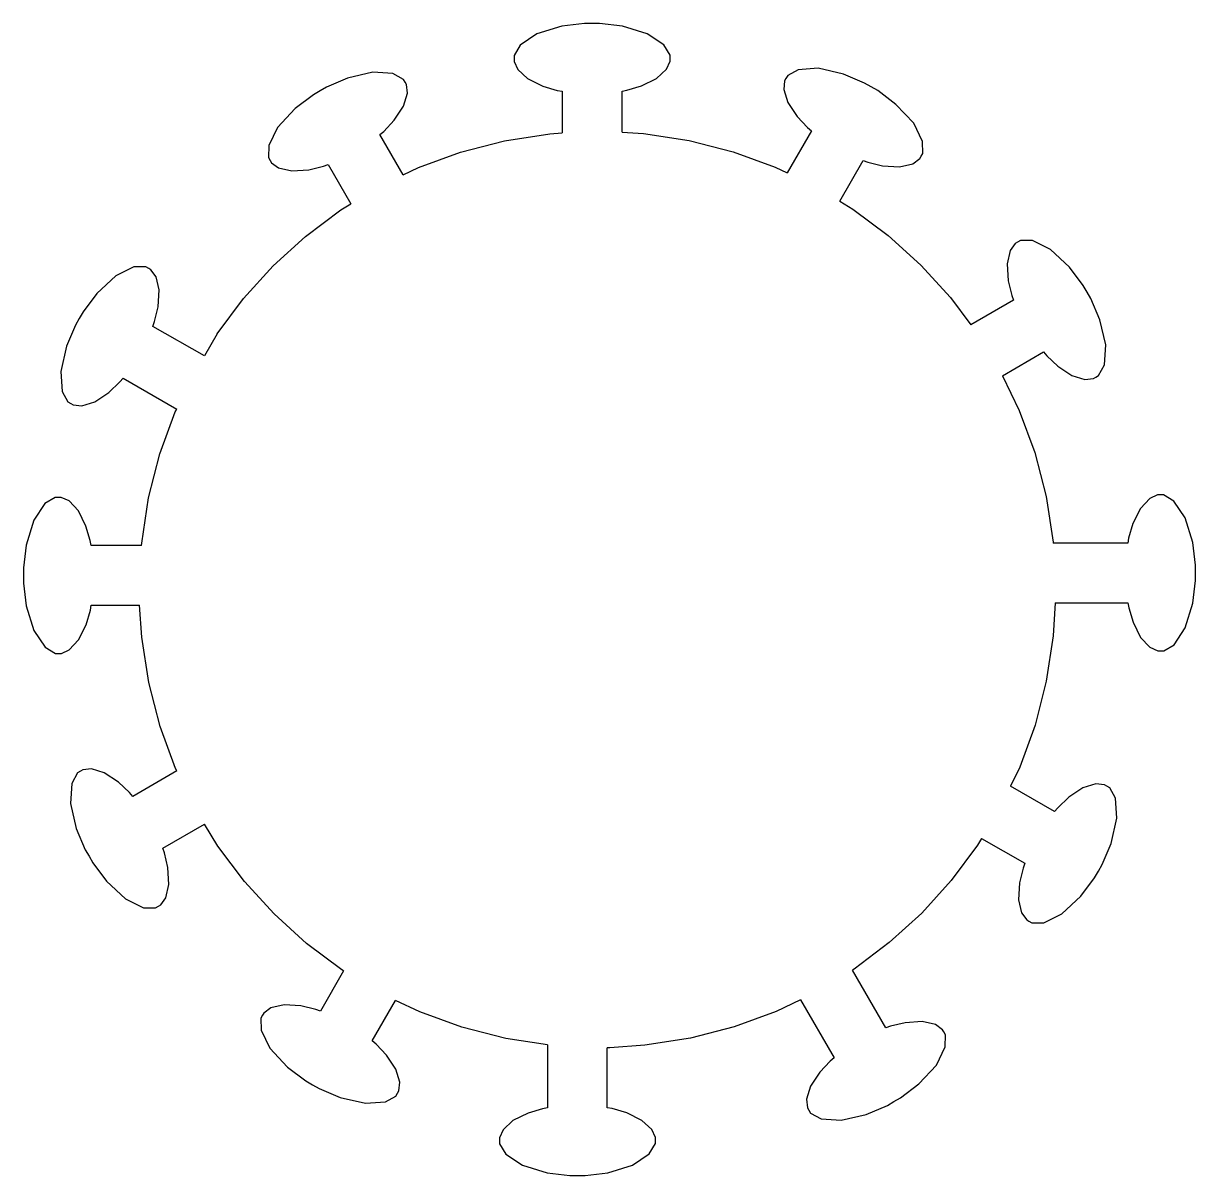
# Model space of a CAD drawing. Header units: inches. Extents: x 0.08 to 4.99, y -0.02 to 4.8.
import ezdxf

# ---------------------------------------------------------------- set-up
doc = ezdxf.new("R2010")
doc.units = ezdxf.units.IN
doc.header["$MEASUREMENT"] = 0

msp = doc.modelspace()

# ---------------------------------------------------------------- linework, layer by layer
at = {"linetype": 'Continuous'}
for p, q in [((0.8948, 3.4973), (0.8413, 3.4047)), ((0.7186, 3.1715), (0.7253, 3.183))]:
    msp.add_line(p, q, dxfattribs=at)
at = {"color": 7}
for points in [[(2.5885, 4.3407), (2.5885, 4.3407), (2.5882, 4.512), (2.6089, 4.5159), (2.6694, 4.5341), (2.7329, 4.5656), (2.7743, 4.6044), (2.7891, 4.6375), (2.7891, 4.6484), (2.7891, 4.6628), (2.7634, 4.7058), (2.6934, 4.7525), (2.5897, 4.784), (2.4945, 4.7954), (2.4628, 4.7953), (2.4311, 4.7953), (2.3359, 4.7836), (2.2323, 4.7519), (2.1625, 4.7049), (2.1369, 4.6618), (2.137, 4.6475), (2.137, 4.6365), (2.1518, 4.6035), (2.1933, 4.5648), (2.2569, 4.5336), (2.3175, 4.5155), (2.3382, 4.5116), (2.3384, 4.3377)], [(1.6729, 4.1618), (1.5752, 4.3306), (1.5911, 4.3442), (1.6344, 4.3904), (1.6737, 4.4494), (1.6901, 4.5036), (1.6863, 4.5397), (1.6809, 4.5492), (1.6737, 4.5616), (1.6299, 4.586), (1.546, 4.5915), (1.4404, 4.5669), (1.3523, 4.5292), (1.3249, 4.5133), (1.2974, 4.4974), (1.2208, 4.4397), (1.147, 4.3604), (1.11, 4.2848), (1.1094, 4.2347), (1.1166, 4.2223), (1.122, 4.2128), (1.1515, 4.1916), (1.2067, 4.1789), (1.2774, 4.1836), (1.339, 4.1983), (1.3588, 4.2052), (1.4537, 4.0412)], [(3.4993, 4.052), (3.5971, 4.222), (3.6169, 4.2151), (3.6784, 4.2006), (3.7492, 4.1961), (3.8044, 4.209), (3.8337, 4.2303), (3.8392, 4.2398), (3.8464, 4.2522), (3.8456, 4.3024), (3.8084, 4.3778), (3.7343, 4.4568), (3.6577, 4.5144), (3.6302, 4.5302), (3.6026, 4.546), (3.5143, 4.5835), (3.4088, 4.6078), (3.3248, 4.602), (3.2812, 4.5775), (3.274, 4.5651), (3.2685, 4.5555), (3.2649, 4.5195), (3.2815, 4.4653), (3.3209, 4.4064), (3.3643, 4.3605), (3.3803, 4.3468), (3.2789, 4.1707)], [(1.6729, 4.1618), (1.7369, 4.1927), (1.9129, 4.2574), (2.0964, 4.3049), (2.2866, 4.3341), (2.3384, 4.3377)], [(2.5885, 4.3407), (2.6785, 4.3347), (2.8688, 4.306), (3.0525, 4.259), (3.2286, 4.1948), (3.2789, 4.1707)], [(0.8948, 3.4973), (1.0049, 3.6449), (1.1284, 3.7812), (1.2643, 3.9051), (1.4116, 4.0156), (1.4537, 4.0412)], [(3.4993, 4.052), (3.5544, 4.0186), (3.7021, 3.9085), (3.8383, 3.785), (3.9621, 3.6492), (4.0477, 3.5351)], [(4.1793, 3.3223), (4.3512, 3.4218), (4.3648, 3.406), (4.4108, 3.3627), (4.4699, 3.3233), (4.5242, 3.3069), (4.5602, 3.3107), (4.5697, 3.3161), (4.5821, 3.3233), (4.6065, 3.3671), (4.612, 3.451), (4.5874, 3.5565), (4.5497, 3.6448), (4.5338, 3.6722), (4.5179, 3.6996), (4.4601, 3.7762), (4.3809, 3.85), (4.3053, 3.887), (4.2553, 3.8876), (4.2429, 3.8804), (4.2334, 3.875), (4.2122, 3.8456), (4.1994, 3.7903), (4.2041, 3.7196), (4.2188, 3.6581), (4.2258, 3.6383), (4.0477, 3.5351)], [(0.8413, 3.4047), (0.6258, 3.5287), (0.6327, 3.5485), (0.6472, 3.6101), (0.6518, 3.6809), (0.6388, 3.7361), (0.6176, 3.7654), (0.6081, 3.7709), (0.5956, 3.7781), (0.5455, 3.7774), (0.4701, 3.7401), (0.391, 3.6661), (0.3335, 3.5893), (0.3177, 3.5618), (0.3019, 3.5343), (0.2644, 3.4461), (0.2401, 3.3404), (0.2459, 3.2565), (0.2704, 3.2128), (0.2829, 3.2057), (0.2924, 3.2002), (0.3284, 3.1965), (0.3827, 3.2131), (0.4415, 3.2526), (0.4874, 3.2961), (0.5011, 3.312), (0.7253, 3.183)], [(4.1793, 3.3223), (4.2498, 3.1766), (4.3145, 3.0006), (4.362, 2.817), (4.3913, 2.6268), (4.3916, 2.622)], [(0.5781, 2.6126), (0.5787, 2.6214), (0.6074, 2.8116), (0.6544, 2.9953), (0.7186, 3.1715)], [(0.5781, 2.6126), (0.3675, 2.6123), (0.3636, 2.6329), (0.3454, 2.6935), (0.3139, 2.757), (0.2751, 2.7983), (0.2421, 2.8131), (0.2311, 2.813), (0.2168, 2.8131), (0.1737, 2.7874), (0.127, 2.7175), (0.0955, 2.6138), (0.0841, 2.5186), (0.0842, 2.4868), (0.0842, 2.4551), (0.0959, 2.36), (0.1277, 2.2563), (0.1746, 2.1866), (0.2176, 2.161), (0.232, 2.161), (0.243, 2.161), (0.276, 2.1759), (0.3147, 2.2174), (0.346, 2.281), (0.364, 2.3416), (0.3679, 2.3622), (0.5701, 2.3625)], [(4.4009, 2.372), (4.7042, 2.3724), (4.708, 2.3519), (4.7262, 2.2913), (4.7577, 2.2277), (4.7965, 2.1863), (4.8295, 2.1715), (4.8406, 2.1716), (4.8549, 2.1716), (4.8979, 2.1973), (4.9446, 2.2672), (4.9761, 2.3709), (4.9876, 2.4661), (4.9875, 2.4978), (4.9875, 2.5296), (4.9757, 2.6248), (4.944, 2.7284), (4.8971, 2.7982), (4.854, 2.8237), (4.8397, 2.8237), (4.8287, 2.8237), (4.7956, 2.8088), (4.7569, 2.7673), (4.7256, 2.7037), (4.7076, 2.6431), (4.7038, 2.6225), (4.3916, 2.622)], [(0.7257, 1.6695), (0.7208, 1.6798), (0.6561, 1.8557), (0.6086, 2.0393), (0.5793, 2.2295), (0.5701, 2.3625)], [(4.4009, 2.372), (4.3919, 2.2349), (4.3631, 2.0447), (4.3161, 1.8609), (4.2519, 1.6848), (4.2139, 1.6055)], [(0.7257, 1.6695), (0.5412, 1.5627), (0.5276, 1.5786), (0.4815, 1.6219), (0.4225, 1.6612), (0.3682, 1.6776), (0.3322, 1.6738), (0.3227, 1.6683), (0.3103, 1.6612), (0.2859, 1.6175), (0.2804, 1.5335), (0.305, 1.428), (0.3427, 1.3398), (0.3586, 1.3123), (0.3744, 1.2849), (0.4322, 1.2083), (0.5115, 1.1344), (0.587, 1.0975), (0.6371, 1.0969), (0.6496, 1.1041), (0.659, 1.1096), (0.6802, 1.139), (0.693, 1.1943), (0.6883, 1.265), (0.6736, 1.3265), (0.6666, 1.3462), (0.8413, 1.4474)], [(4.0925, 1.3868), (4.2729, 1.283), (4.266, 1.2632), (4.2515, 1.2016), (4.247, 1.1309), (4.2599, 1.0757), (4.2811, 1.0463), (4.2907, 1.0408), (4.3031, 1.0337), (4.3532, 1.0344), (4.4286, 1.0716), (4.5077, 1.1457), (4.5653, 1.2225), (4.5811, 1.2499), (4.5969, 1.2774), (4.6343, 1.3657), (4.6586, 1.4713), (4.6529, 1.5552), (4.6283, 1.599), (4.616, 1.6061), (4.6064, 1.6116), (4.5704, 1.6153), (4.5161, 1.5986), (4.4572, 1.5592), (4.4113, 1.5157), (4.3977, 1.4998), (4.2139, 1.6055)], [(1.4233, 0.8333), (1.4162, 0.8377), (1.2686, 0.9478), (1.1323, 1.0713), (1.0084, 1.2071), (0.8979, 1.3545), (0.8413, 1.4474)], [(4.0925, 1.3868), (4.0758, 1.3591), (3.9657, 1.2114), (3.8422, 1.0752), (3.7063, 0.9513), (3.5589, 0.8407), (3.5518, 0.8364)], [(3.3346, 0.7124), (3.3346, 0.7124), (3.4754, 0.4693), (3.4595, 0.4557), (3.4162, 0.4096), (3.3769, 0.3506), (3.3605, 0.2963), (3.3642, 0.2603), (3.3697, 0.2508), (3.3769, 0.2384), (3.4207, 0.214), (3.5046, 0.2085), (3.6101, 0.2331), (3.6983, 0.2707), (3.7258, 0.2866), (3.7532, 0.3026), (3.8298, 0.3603), (3.9036, 0.4395), (3.9406, 0.5151), (3.9412, 0.5652), (3.934, 0.5776), (3.9285, 0.5872), (3.8991, 0.6083), (3.8438, 0.6211), (3.7731, 0.6164), (3.7116, 0.6017), (3.6918, 0.5947), (3.5518, 0.8364)], [(1.4233, 0.8333), (1.3266, 0.6653), (1.3068, 0.6722), (1.2452, 0.6867), (1.1745, 0.6912), (1.1192, 0.6783), (1.0899, 0.657), (1.0845, 0.6475), (1.0773, 0.6351), (1.078, 0.585), (1.1152, 0.5096), (1.1893, 0.4305), (1.266, 0.373), (1.2935, 0.3571), (1.321, 0.3413), (1.4093, 0.3039), (1.5149, 0.2796), (1.5988, 0.2853), (1.6425, 0.3099), (1.6496, 0.3222), (1.6551, 0.3318), (1.6588, 0.3678), (1.6422, 0.4221), (1.6027, 0.481), (1.5593, 0.5269), (1.5433, 0.5405), (1.6409, 0.71)], [(2.2762, 0.5239), (2.1018, 0.5503), (1.9181, 0.5973), (1.7419, 0.6615), (1.6409, 0.71)], [(3.3346, 0.7124), (3.2337, 0.6636), (3.0577, 0.5989), (2.8742, 0.5515), (2.6839, 0.5222), (2.537, 0.512), (2.5263, 0.512)], [(2.2762, 0.5239), (2.2766, 0.2607), (2.256, 0.2568), (2.1954, 0.2385), (2.1319, 0.2071), (2.0905, 0.1683), (2.0758, 0.1352), (2.0758, 0.1242), (2.0758, 0.1099), (2.1015, 0.0669), (2.1714, 0.0202), (2.2751, -0.0113), (2.3703, -0.0227), (2.4021, -0.0227), (2.4337, -0.0226), (2.5289, -0.0109), (2.6325, 0.0208), (2.7023, 0.0677), (2.7279, 0.1109), (2.7279, 0.1252), (2.7278, 0.1362), (2.713, 0.1692), (2.6715, 0.2079), (2.6079, 0.2392), (2.5473, 0.2573), (2.5267, 0.261), (2.5263, 0.512)]]:
    msp.add_lwpolyline(points, dxfattribs=at)

doc.saveas('drawing.dxf')
